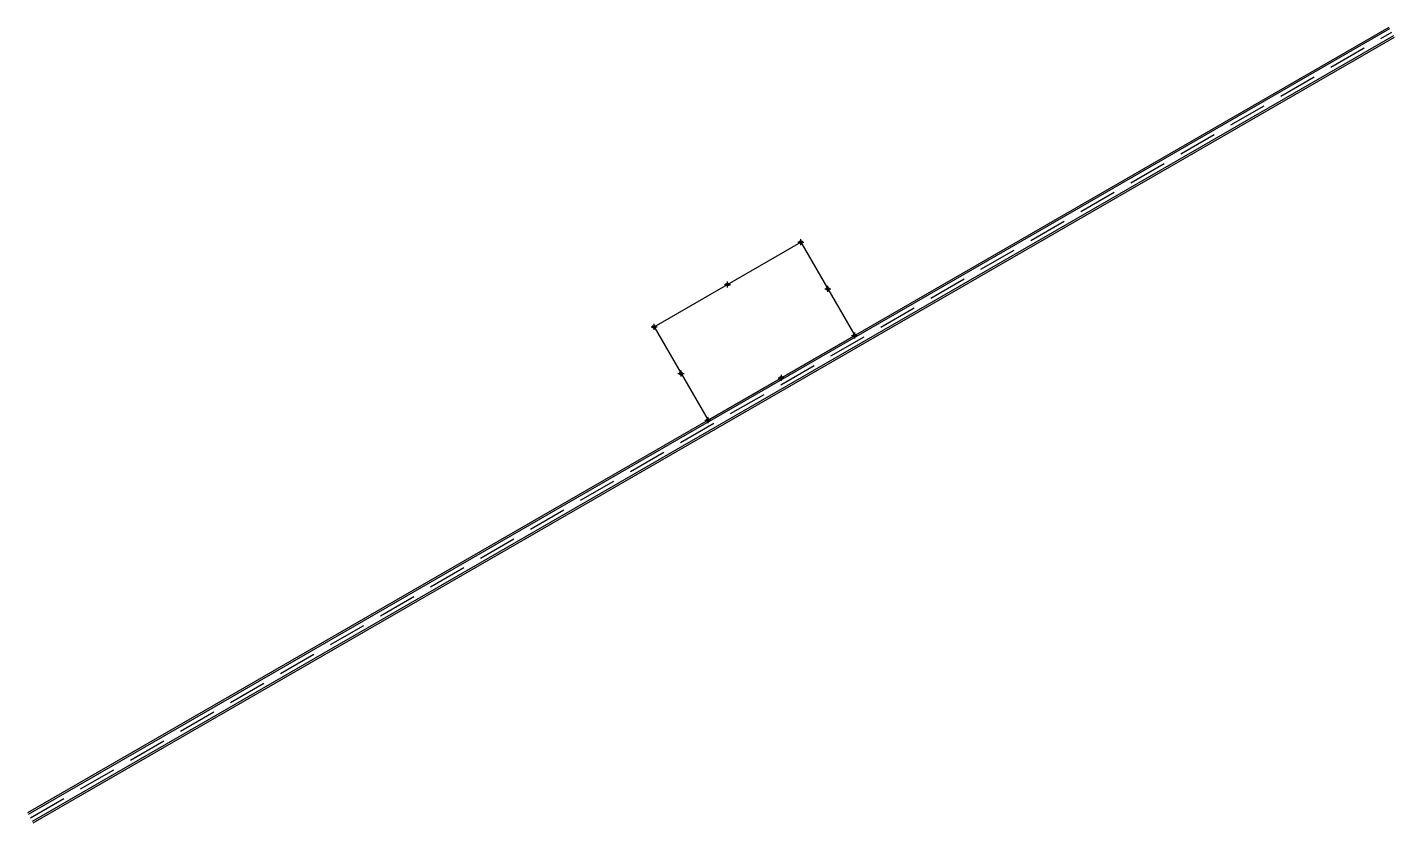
# Model space of a CAD drawing. Header units: metres. Extents: x 99558 to 100446, y 49739 to 50255.
import ezdxf

# ---------------------------------------------------------------- set-up
doc = ezdxf.new("R2010")
doc.units = ezdxf.units.M
doc.header["$MEASUREMENT"] = 0
doc.header["$PDMODE"] = 34
doc.header["$PDSIZE"] = 2
doc.linetypes.add('DASHED2', pattern=[0.375, 0.25, -0.125])
doc.layers.add('SiteBoundary', color=10, linetype='Continuous')
doc.layers.add('SurveyPoint', color=140, linetype='Continuous')

msp = doc.modelspace()

# ---------------------------------------------------------------- linework, layer by layer
for p, q in [((100441.9, 50255.13), (99558.1, 49744.87)), ((100442.53, 50254.11), (99558.73, 49743.85))]:
    msp.add_line(p, q)
at = {"linetype": 'DASHED2', "ltscale": 100}
msp.add_lwpolyline([(99560.04, 49741.71), (100443.84, 50251.98)], dxfattribs=at)
for points in [[(99561.35, 49739.58), (100445.15, 50249.85)], [(99561.98, 49738.56), (100445.78, 50248.83)]]:
    msp.add_lwpolyline(points)
at = {"layer": 'SiteBoundary'}
for points in [[(99965, 50060.62), (100060.26, 50115.62)], [(100060.26, 50115.62), (100095.26, 50055)], [(99965, 50060.62), (100000, 50000)], [(100000, 50000), (100095.26, 50055)]]:
    msp.add_lwpolyline(points, dxfattribs=at)
at = {"layer": 'SurveyPoint'}
for p in [(100060.26, 50115.62), (100012.63, 50088.12), (100077.76, 50085.31), (99965, 50060.62), (100095.26, 50055), (99982.5, 50030.31), (100047.63, 50027.5), (100000, 50000), (100000, 50000)]:
    msp.add_point(p, dxfattribs=at)

doc.saveas('drawing.dxf')
